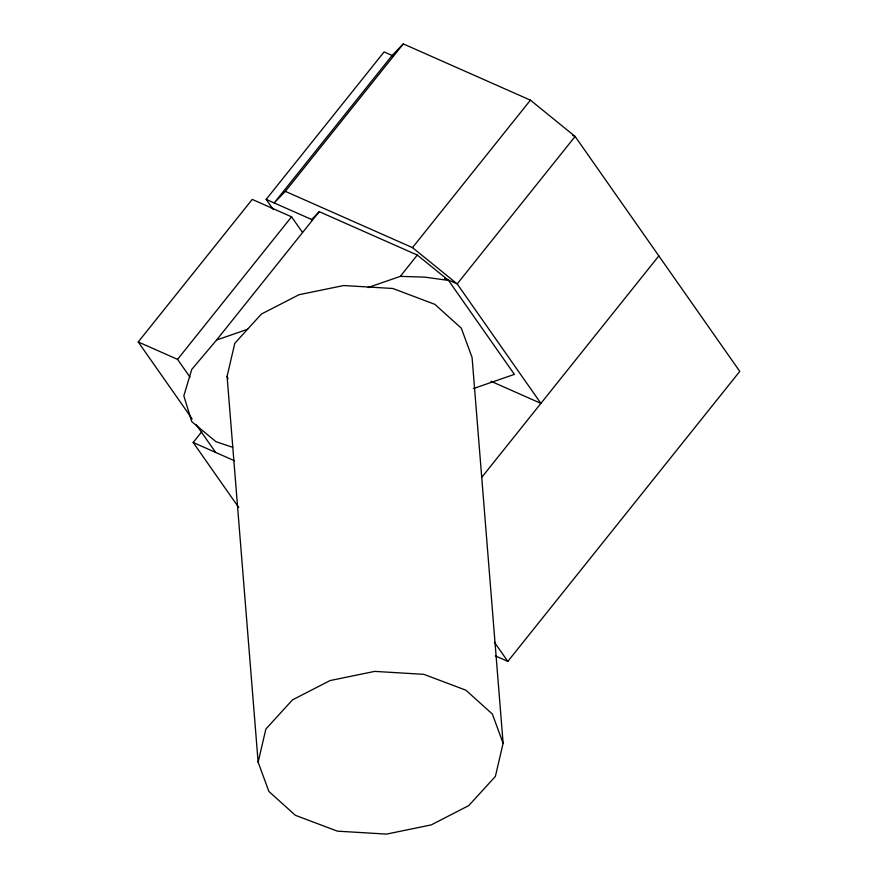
<?xml version="1.0" encoding="UTF-8"?>
<svg xmlns="http://www.w3.org/2000/svg" width="878" height="878" viewBox="0 0 878 878"><rect width="100%" height="100%" fill="white"/><g stroke="black" fill="none" stroke-linecap="round" stroke-linejoin="round"><path stroke-width="1.32" d="M227.084 376.322L234.81 343.243L261.424 314.039L299.003 294.723L343.671 285.537L392.817 288.489L434.84 304.337L461.301 328.185L472.079 357.467L503.116 743.315L495.39 776.404L468.775 805.598L431.208 824.914L386.529 834.1L337.393 831.148L295.359 815.311L268.898 791.462L258.132 762.17L227.084 376.322L228.017 378.868M258.132 762.17L265.858 729.08L292.473 699.887L330.04 680.571L374.719 671.385L423.854 674.337L465.878 690.185L492.349 714.034L503.116 743.315M192.183 418.96L138.23 341.97L252.238 199.416L291.562 216.822L302.515 232.44M273.201 209.425L266.166 199.383L384.103 51.912L392.839 55.786M403.287 43.9L392.115 55.468L274.177 202.928L285.35 191.36L403.287 43.9L530.422 100.158L575.123 136.452L739.77 371.383L507.824 661.397L495.324 655.866M190.065 377.222L177.554 359.365L291.562 216.822M232.648 447.308L215.955 441.689L191.722 421.594L183.831 395.846L191.766 369.397L216.603 340.016L319.252 211.675L417.313 255.07L448.537 280.422L514.387 374.368L473.385 388.581M238.739 507.517L193.171 442.49L201.731 431.789M285.35 191.36L412.484 247.618L530.422 100.158M367.937 287.578L400.28 276.372L417.313 255.07M481.682 477.423L658.84 255.904M311.449 219.752L319.252 211.675M216.603 340.016L247.651 329.261M400.28 276.372L424.765 277.13L448.537 280.422M572.621 135.344L575.123 136.452L457.186 283.912L540.903 403.375L490.967 381.271M266.166 199.383L312.359 219.818M444.652 278.37L457.186 283.912L412.484 247.618M138.23 341.97L177.554 359.365M193.171 442.49L234.415 460.741M494.468 642.334L507.824 661.397M196.09 424.535L215.648 452.433"/></g></svg>
